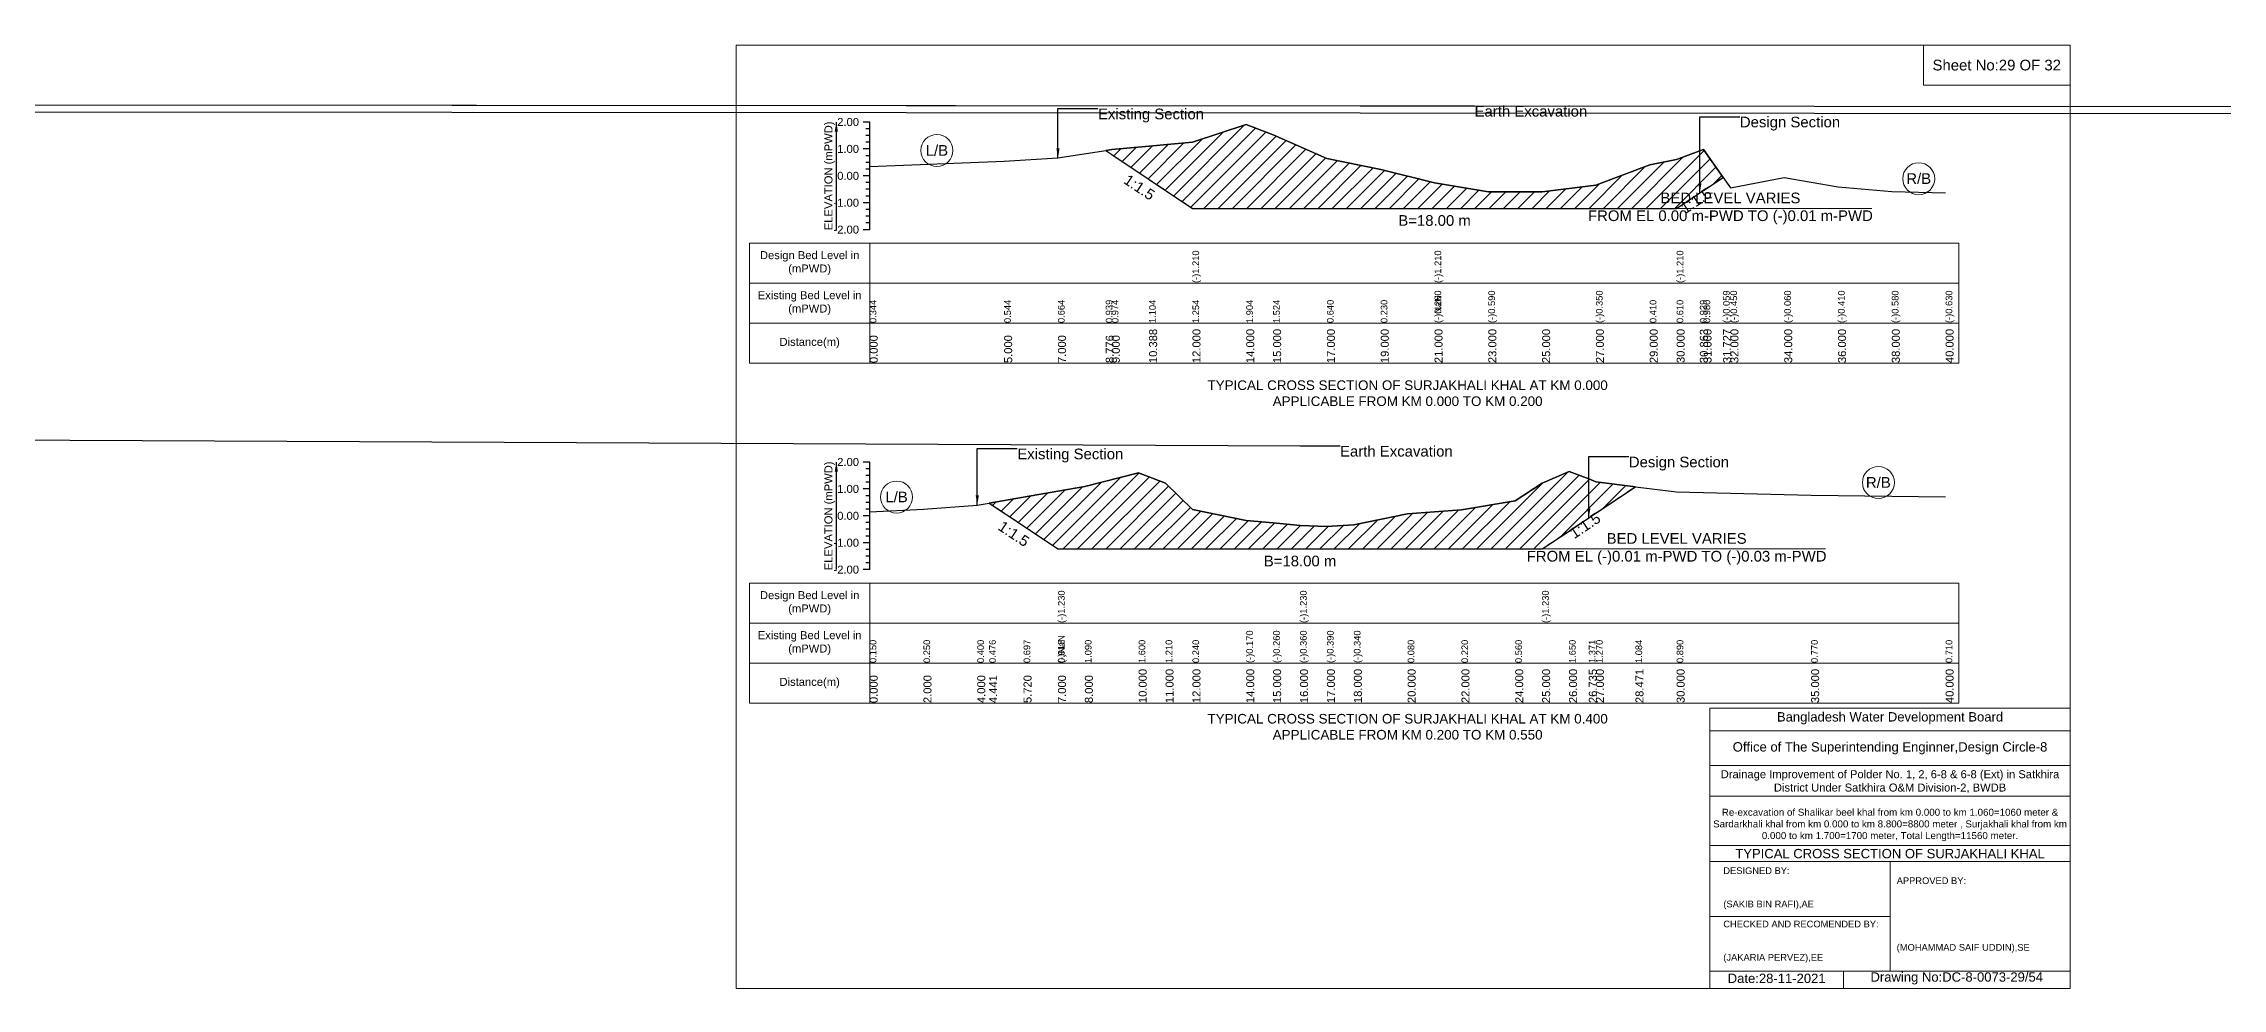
# Model space of a CAD drawing. Header units: inches. Extents: x 0 to 416000, y -4242 to 7.
# Drawn here: x 376884 to 386685, y -4242 to 7 of the extents above; entities that cross this region are included whole.
import ezdxf

# ---------------------------------------------------------------- set-up
doc = ezdxf.new("R2010")
doc.units = ezdxf.units.IN
doc.header["$LTSCALE"] = 7
doc.header["$MEASUREMENT"] = 0
doc.linetypes.add('DASHED', pattern=[0.75, 0.5, -0.25])
for name, color, linetype, lineweight in [('Cross section Data Border', 7, 'Continuous', 9), ('Cross Section Labels', 7, 'Continuous', 9), ('Design_Bed_Level for Xsection', 7, 'DASHED', 25), ('Existing_Bed_Level for Xsection', 7, 'Continuous', 25), ('Long Section Labels', 7, 'Continuous', 9)]:
    doc.layers.add(name, color=color, linetype=linetype, lineweight=lineweight)
doc.styles.get("Standard").update_dxf_attribs({"font": 'arial.ttf'})
doc.dimstyles.get("Standard").update_dxf_attribs({"dimtxt": 0.18, "dimasz": 0.18, "dimexe": 0.18, "dimexo": 0.0625, "dimgap": 0.09, "dimtad": 0, "dimtih": 1, "dimtoh": 1, "dimdec": 4, "dimzin": 0, "dimdsep": 46, "dimtxsty": 'Standard', "dimcen": 0.09, "dimadec": 0, "dimazin": 0, "dimtfac": 1, "dimtdec": 4, "dimtofl": 0, "dimtmove": 0, "dimatfit": 3, "dimfxl": 1, "dimtolj": 1, "dimtzin": 0, "dimarcsym": 0})

msp = doc.modelspace()

# ---------------------------------------------------------------- hatches: boundary and pattern name
at = {"layer": 'Existing_Bed_Level for Xsection'}
h = msp.add_hatch(dxfattribs=at)
h.set_pattern_fill('ANSI31', color=256, scale=363, style=0)
h.paths.add_polyline_path([(381661.9, -474.1), (381689, -492.2), (381857, -604.1), (382052, -734.2), (382294, -734.2), (382415, -734.2), (382657, -734.2), (382899, -734.2), (383141, -734.2), (383383, -734.2), (383625, -734.2), (383867, -734.2), (384109, -734.2), (384230, -734.2), (384334.5, -664.5), (384351, -653.5), (384438.9, -594.9), (384351, -469.2), (384334.5, -475.3), (384230, -514), (384109, -538.2), (383867, -630.1), (383625, -659.2), (383383, -659.2), (383141, -619.2), (382899, -559.9), (382657, -510.3), (382415, -403.4), (382294, -357.4), (382052, -436), (381857, -454.2), (381689, -469.9)])
h = msp.add_hatch(dxfattribs=at)
h.set_pattern_fill('ANSI31', color=256, scale=363, style=0)
h.paths.add_polyline_path([(381137.4, -2059.2), (381292.2, -2162.4), (381447, -2265.6), (381568, -2265.6), (381810, -2265.6), (381931, -2265.6), (382052, -2265.6), (382294, -2265.6), (382415, -2265.6), (382536, -2265.6), (382657, -2265.6), (382778, -2265.6), (383020, -2265.6), (383262, -2265.6), (383504, -2265.6), (383625, -2265.6), (383746, -2185), (383835, -2125.7), (383867, -2104.3), (384044.9, -1985.7), (383867, -1963.1), (383835, -1951), (383746, -1917.2), (383625, -1970.4), (383504, -2049.1), (383262, -2090.2), (383020, -2107.1), (382778, -2157.9), (382657, -2164), (382536, -2160.4), (382415, -2148.3), (382294, -2137.4), (382052, -2087.8), (381931, -1970.4), (381810, -1923.2), (381568, -1984.9), (381447, -2005.8), (381292.2, -2032.5)])

# ---------------------------------------------------------------- linework, layer by layer
at = {"layer": 'Cross section Data Border'}
for points in [[(380000, 0), (386000, 0), (386000, -4242), (380000, -4242)], [(385340, 0), (386000, 0), (386000, -180), (385340, -180)], [(380060, -889.8), (385500, -889.8), (385500, -1429.8), (380060, -1429.8)], [(380060, -2418.8), (385500, -2418.8), (385500, -2958.8), (380060, -2958.8)]]:
    msp.add_lwpolyline(points, close=True, dxfattribs=at)
for points in [[(380600, -889.8), (380600, -1429.8)], [(380060, -1069.8), (385500, -1069.8)], [(380060, -1249.8), (385500, -1249.8)], [(380600, -2418.8), (380600, -2958.8)], [(380060, -2598.8), (385500, -2598.8)], [(380060, -2778.8), (385500, -2778.8)], [(384380, -4242), (384380, -2982), (386000, -2982)], [(384380, -3084), (386000, -3084)], [(384380, -3240), (386000, -3240)], [(384380, -3378), (386000, -3378)], [(384380, -3600), (386000, -3600)], [(384380, -3672), (386000, -3672)], [(385190, -3672), (385190, -4164)], [(384380, -3918), (385190, -3918)], [(384380, -4164), (386000, -4164)], [(384980, -4164), (384980, -4242)]]:
    msp.add_lwpolyline(points, dxfattribs=at)
at = {"layer": 'Cross Section Labels'}
for points in [[(383835.7, -734.2), (385108.3, -734.2)], [(383560.2, -2265.6), (384899.8, -2265.6)]]:
    msp.add_lwpolyline(points, dxfattribs=at)
for centre in [(380902.5, -473.5), (385319, -600.5), (380721, -2032.1), (385137.5, -1966.8)]:
    msp.add_circle(centre, 72, dxfattribs=at)
at = {"layer": 'Design_Bed_Level for Xsection'}
for points in [[(381661.9, -474.1), (381857, -604.1), (382052, -734.2), (383141, -734.2), (384230, -734.2), (384334.5, -664.5), (384438.9, -594.9)], [(381137.4, -2059.2), (381292.2, -2162.4), (381447, -2265.6), (382536, -2265.6), (383625, -2265.6), (383835, -2125.7), (384044.9, -1985.7)]]:
    msp.add_lwpolyline(points, dxfattribs=at)
at = {"layer": 'Existing_Bed_Level for Xsection'}
for points in [[(380600, -345.8), (380570, -345.8)], [(380600, -376), (380582, -376)], [(380600, -829.8), (380600, -708.8), (380600, -587.8), (380600, -466.8), (380600, -345.8)], [(380600, -546.1), (381205, -521.9), (381447, -507.4), (381661.9, -474.1), (381689, -469.9), (381857, -454.2), (382052, -436), (382052, -436), (382294, -357.4), (382415, -403.4), (382657, -510.3), (382899, -559.9), (383141, -619.2), (383141, -619.2), (383383, -659.2), (383625, -659.2), (383867, -630.1), (384109, -538.2), (384230, -514), (384230, -514), (384334.5, -475.3), (384351, -469.2), (384438.9, -594.9), (384472, -642.2), (384714, -595), (384956, -637.4), (385198, -658), (385440, -664)], [(380600, -466.8), (380570, -466.8)], [(380600, -406.3), (380582, -406.3)], [(380600, -436.5), (380582, -436.5)], [(380600, -587.8), (380570, -587.8)], [(380600, -497), (380582, -497)], [(380600, -527.3), (380582, -527.3)], [(380600, -557.5), (380582, -557.5)], [(380600, -618), (380582, -618)], [(380600, -648.3), (380582, -648.3)], [(380600, -678.5), (380582, -678.5)], [(380600, -708.8), (380570, -708.8)], [(380600, -739), (380582, -739)], [(380600, -769.3), (380582, -769.3)], [(380600, -829.8), (380570, -829.8)], [(380600, -799.5), (380582, -799.5)], [(380600, -1874.8), (380570, -1874.8)], [(380600, -1905.1), (380582, -1905.1)], [(380600, -1935.3), (380582, -1935.3)], [(380600, -2358.8), (380600, -2237.8), (380600, -2116.8), (380600, -1995.8), (380600, -1874.8)], [(380600, -2098.7), (380842, -2086.6), (381084, -2068.4), (381137.4, -2059.2), (381292.2, -2032.5), (381447, -2005.8), (381447, -2005.8), (381568, -1984.9), (381810, -1923.2), (381931, -1970.4), (382052, -2087.8), (382294, -2137.4), (382415, -2148.3), (382536, -2160.4), (382536, -2160.4), (382657, -2164), (382778, -2157.9), (383020, -2107.1), (383262, -2090.2), (383504, -2049.1), (383625, -1970.4), (383625, -1970.4), (383746, -1917.2), (383835, -1951), (383867, -1963.1), (384044.9, -1985.7), (384230, -2009.1), (384835, -2023.6), (385440, -2030.9)], [(380600, -1995.8), (380570, -1995.8)], [(380600, -1965.6), (380582, -1965.6)], [(380600, -2026.1), (380582, -2026.1)], [(380600, -2056.3), (380582, -2056.3)], [(380600, -2116.8), (380570, -2116.8)], [(380600, -2086.6), (380582, -2086.6)], [(380600, -2147.1), (380582, -2147.1)], [(380600, -2237.8), (380570, -2237.8)], [(380600, -2177.3), (380582, -2177.3)], [(380600, -2207.6), (380582, -2207.6)], [(380600, -2268.1), (380582, -2268.1)], [(380600, -2298.3), (380582, -2298.3)], [(380600, -2328.6), (380582, -2328.6)], [(380600, -2358.8), (380570, -2358.8)]]:
    msp.add_lwpolyline(points, dxfattribs=at)
for points in [[(381661.9, -474.1), (381661.9, -474.1), (381689, -492.2), (381857, -604.1), (382052, -734.2), (382052, -734.2), (382294, -734.2), (382415, -734.2), (382657, -734.2), (382899, -734.2), (383141, -734.2), (383141, -734.2), (383383, -734.2), (383625, -734.2), (383867, -734.2), (384109, -734.2), (384230, -734.2), (384230, -734.2), (384334.5, -664.5), (384351, -653.5), (384438.9, -594.9), (384351, -469.2), (384334.5, -475.3), (384230, -514), (384230, -514), (384109, -538.2), (383867, -630.1), (383625, -659.2), (383383, -659.2), (383141, -619.2), (383141, -619.2), (382899, -559.9), (382657, -510.3), (382415, -403.4), (382294, -357.4), (382052, -436), (382052, -436), (381857, -454.2), (381689, -469.9), (381661.9, -474.1)], [(381137.4, -2059.2), (381292.2, -2162.4), (381447, -2265.6), (381447, -2265.6), (381568, -2265.6), (381810, -2265.6), (381931, -2265.6), (382052, -2265.6), (382294, -2265.6), (382415, -2265.6), (382536, -2265.6), (382536, -2265.6), (382657, -2265.6), (382778, -2265.6), (383020, -2265.6), (383262, -2265.6), (383504, -2265.6), (383625, -2265.6), (383625, -2265.6), (383746, -2185), (383835, -2125.7), (383867, -2104.3), (384044.9, -1985.7), (384044.9, -1985.7), (384044.9, -1985.7), (383867, -1963.1), (383835, -1951), (383746, -1917.2), (383625, -1970.4), (383625, -1970.4), (383504, -2049.1), (383262, -2090.2), (383020, -2107.1), (382778, -2157.9), (382657, -2164), (382536, -2160.4), (382536, -2160.4), (382415, -2148.3), (382294, -2137.4), (382052, -2087.8), (381931, -1970.4), (381810, -1923.2), (381568, -1984.9), (381447, -2005.8), (381447, -2005.8), (381292.2, -2032.5)]]:
    msp.add_lwpolyline(points, close=True, dxfattribs=at)

# ---------------------------------------------------------------- texts
at = {"layer": 'Cross section Data Border', "attachment_point": 5}
for s, insert, char_height in [('Sheet No:29 OF 32', (385670, -90), 48), ('Bangladesh Water Development Board', (385190, -3027), 42), ('Office of The Superintending Enginner,Design Circle-8', (385190, -3162), 42)]:
    msp.add_mtext(s, dxfattribs=dict(at, insert=insert, char_height=char_height))
at = {"layer": 'Cross section Data Border'}
for s, insert, char_height, width, attachment_point in [('Design Bed Level in (mPWD)', (380330, -979.8), 36, 480, 5), ('Existing Bed Level in (mPWD)', (380330, -1159.8), 36, 480, 5), ('Distance(m)', (380330, -1339.8), 36, 480, 5), ('Design Bed Level in (mPWD)', (380330, -2508.8), 36, 480, 5), ('Existing Bed Level in (mPWD)', (380330, -2688.8), 36, 480, 5), ('Distance(m)', (380330, -2868.8), 36, 480, 5), ('Drainage Improvement of Polder No. 1, 2, 6-8 & 6-8 (Ext) in Satkhira District Under Satkhira O&M Division-2, BWDB', (385190, -3312), 36, 1680, 5), ('Re-excavation of Shalikar beel khal from km 0.000 to km 1.060=1060 meter & Sardarkhali khal from km 0.000 to km 8.800=8800 meter , Surjakhali khal from km 0.000 to km 1.700=1700 meter, Total Length=11560 meter.', (385190, -3507), 31.4683, 1620, 5), ('TYPICAL CROSS SECTION OF SURJAKHALI KHAL', (385190, -3636), 42, 1680, 5), ('DESIGNED BY:^J^J^J(SAKIB BIN RAFI),AE', (384440, -3792), 30, 840, 4), ('APPROVED BY:^J^J^J^J^J^J(MOHAMMAD SAIF UDDIN),SE', (385220, -3912), 30, 840, 4), ('CHECKED AND RECOMENDED BY:^J^J^J(JAKARIA PERVEZ),EE', (384440, -4032), 30, 840, 4), ('Date:28-11-2021', (384680, -4197), 42, 840, 5), ('Drawing No:DC-8-0073-29/54', (385490, -4197), 42, 1320, 5)]:
    msp.add_mtext(s, dxfattribs=dict(at, insert=insert, char_height=char_height, width=width, attachment_point=attachment_point))
at = {"layer": 'Cross Section Labels'}
for s, insert, char_height, attachment_point in [('Existing Section', (381627, -285.3), 48, 1), ('Earth Excavation', (383321, -273.2), 48, 1), ('Design Section', (384514.5, -321.6), 48, 1), ('L/B', (380902.5, -473.5), 48, 5), ('R/B', (385319, -600.5), 48, 5), ('BED LEVEL VARIES ^JFROM EL 0.00 m-PWD TO (-)0.01 m-PWD', (384472, -734.2), 48, 5), ('B=18.00 m', (383141, -764.4), 48, 2), ('TYPICAL CROSS SECTION OF SURJAKHALI KHAL AT KM 0.000^JAPPLICABLE FROM KM 0.000 TO KM 0.200', (383020, -1565.5), 43.2, 5), ('Existing Section', (381264, -1814.3), 48, 1), ('Earth Excavation', (382716, -1802.2), 48, 1), ('Design Section', (384015, -1850.6), 48, 1), ('R/B', (385137.5, -1966.8), 48, 5), ('L/B', (380721, -2032.1), 48, 5), ('BED LEVEL VARIES ^JFROM EL (-)0.01 m-PWD TO (-)0.03 m-PWD', (384230, -2265.6), 48, 5), ('B=18.00 m', (382536, -2295.9), 48, 2), ('TYPICAL CROSS SECTION OF SURJAKHALI KHAL AT KM 0.400^JAPPLICABLE FROM KM 0.200 TO KM 0.550', (383020, -3065.5), 43.2, 5)]:
    msp.add_mtext(s, dxfattribs=dict(at, insert=insert, char_height=char_height, attachment_point=attachment_point))
at = {"layer": 'Cross Section Labels', "char_height": 48, "attachment_point": 2}
for insert, rotation in [((381826.7, -619.3), 326.30993), ((384304.2, -679.7), 33.69007), ((381261.9, -2177.5), 326.30993), ((383804.7, -2140.8), 33.69007)]:
    msp.add_mtext('1:1.5', dxfattribs=dict(at, insert=insert, rotation=rotation))
at = {"layer": 'Existing_Bed_Level for Xsection', "char_height": 36, "attachment_point": 5, "rotation": 90}
for insert in [(380420, -587.8), (380420, -2116.8)]:
    msp.add_mtext('ELEVATION (mPWD)', dxfattribs=dict(at, insert=insert))
at = {"layer": 'Existing_Bed_Level for Xsection', "char_height": 36, "attachment_point": 6}
for s, insert in [('2.00', (380552, -345.8)), ('1.00', (380552, -466.8)), ('0.00', (380552, -587.8)), ('-1.00', (380552, -708.8)), ('-2.00', (380552, -829.8)), ('2.00', (380552, -1874.8)), ('1.00', (380552, -1995.8)), ('0.00', (380552, -2116.8)), ('-1.00', (380552, -2237.8)), ('-2.00', (380552, -2358.8))]:
    msp.add_mtext(s, dxfattribs=dict(at, insert=insert))
at = {"layer": 'Long Section Labels', "attachment_point": 1, "rotation": 90}
for s, insert, char_height in [('(-)1.210', (382052, -1069.8), 30), ('(-)1.210', (383141, -1069.8), 30), ('(-)1.210', (384230, -1069.8), 30), ('0.344', (380600, -1249.8), 30), ('0.544', (381205, -1249.8), 30), ('0.664', (381447, -1249.8), 30), ('0.939', (381661.9, -1249.8), 30), ('0.974', (381689, -1249.8), 30), ('1.104', (381857, -1249.8), 30), ('1.254', (382052, -1249.8), 30), ('1.254', (382052, -1249.8), 30), ('1.254', (382052, -1249.8), 30), ('1.904', (382294, -1249.8), 30), ('1.524', (382415, -1249.8), 30), ('0.640', (382657, -1249.8), 30), ('0.230', (382899, -1249.8), 30), ('(-)0.260', (383141, -1249.8), 30), ('(-)0.260', (383141, -1249.8), 30), ('(-)NaN', (383141, -1249.8), 30), ('(-)0.590', (383383, -1249.8), 30), ('(-)0.590', (383383, -1249.8), 30), ('(-)0.350', (383867, -1249.8), 30), ('0.410', (384109, -1249.8), 30), ('0.610', (384230, -1249.8), 30), ('0.610', (384230, -1249.8), 30), ('0.610', (384230, -1249.8), 30), ('0.929', (384334.5, -1249.8), 30), ('0.980', (384351, -1249.8), 30), ('(-)0.059', (384438.9, -1249.8), 30), ('(-)0.450', (384472, -1249.8), 30), ('(-)0.060', (384714, -1249.8), 30), ('(-)0.410', (384956, -1249.8), 30), ('(-)0.580', (385198, -1249.8), 30), ('(-)0.630', (385440, -1249.8), 30), ('0.000', (380600, -1429.8), 36), ('5.000', (381205, -1429.8), 36), ('7.000', (381447, -1429.8), 36), ('8.776', (381661.9, -1429.8), 36), ('9.000', (381689, -1429.8), 36), ('10.388', (381857, -1429.8), 36), ('12.000', (382052, -1429.8), 36), ('12.000', (382052, -1429.8), 36), ('12.000', (382052, -1429.8), 36), ('14.000', (382294, -1429.8), 36), ('15.000', (382415, -1429.8), 36), ('17.000', (382657, -1429.8), 36), ('19.000', (382899, -1429.8), 36), ('21.000', (383141, -1429.8), 36), ('21.000', (383141, -1429.8), 36), ('21.000', (383141, -1429.8), 36), ('23.000', (383383, -1429.8), 36), ('25.000', (383625, -1429.8), 36), ('27.000', (383867, -1429.8), 36), ('29.000', (384109, -1429.8), 36), ('30.000', (384230, -1429.8), 36), ('30.000', (384230, -1429.8), 36), ('30.000', (384230, -1429.8), 36), ('30.863', (384334.5, -1429.8), 36), ('31.000', (384351, -1429.8), 36), ('31.727', (384438.9, -1429.8), 36), ('32.000', (384472, -1429.8), 36), ('34.000', (384714, -1429.8), 36), ('36.000', (384956, -1429.8), 36), ('38.000', (385198, -1429.8), 36), ('40.000', (385440, -1429.8), 36), ('(-)1.230', (381447, -2598.8), 30), ('(-)1.230', (382536, -2598.8), 30), ('(-)1.230', (383625, -2598.8), 30), ('(-)0.170', (382294, -2778.8), 30), ('(-)0.260', (382415, -2778.8), 30), ('(-)0.360', (382536, -2778.8), 30), ('(-)0.360', (382536, -2778.8), 30), ('(-)0.390', (382657, -2778.8), 30), ('(-)0.340', (382778, -2778.8), 30), ('0.150', (380600, -2778.8), 30), ('0.250', (380842, -2778.8), 30), ('0.400', (381084, -2778.8), 30), ('0.476', (381137.4, -2778.8), 30), ('0.697', (381292.2, -2778.8), 30), ('(-)NaN', (381447, -2778.8), 30), ('(-)NaN', (381447, -2778.8), 30), ('(-)NaN', (381447, -2778.8), 30), ('0.918', (381447, -2778.8), 30), ('0.918', (381447, -2778.8), 30), ('1.090', (381568, -2778.8), 30), ('1.600', (381810, -2778.8), 30), ('1.210', (381931, -2778.8), 30), ('1.210', (381931, -2778.8), 30), ('1.210', (381931, -2778.8), 30), ('0.240', (382052, -2778.8), 30), ('0.080', (383020, -2778.8), 30), ('0.220', (383262, -2778.8), 30), ('0.560', (383504, -2778.8), 30), ('1.650', (383746, -2778.8), 30), ('1.371', (383835, -2778.8), 30), ('1.270', (383867, -2778.8), 30), ('1.084', (384044.9, -2778.8), 30), ('0.890', (384230, -2778.8), 30), ('0.770', (384835, -2778.8), 30), ('0.710', (385440, -2778.8), 30), ('0.000', (380600, -2958.8), 36), ('2.000', (380842, -2958.8), 36), ('4.000', (381084, -2958.8), 36), ('4.441', (381137.4, -2958.8), 36), ('5.720', (381292.2, -2958.8), 36), ('7.000', (381447, -2958.8), 36), ('7.000', (381447, -2958.8), 36), ('7.000', (381447, -2958.8), 36), ('8.000', (381568, -2958.8), 36), ('10.000', (381810, -2958.8), 36), ('11.000', (381931, -2958.8), 36), ('12.000', (382052, -2958.8), 36), ('14.000', (382294, -2958.8), 36), ('15.000', (382415, -2958.8), 36), ('16.000', (382536, -2958.8), 36), ('16.000', (382536, -2958.8), 36), ('16.000', (382536, -2958.8), 36), ('17.000', (382657, -2958.8), 36), ('18.000', (382778, -2958.8), 36), ('20.000', (383020, -2958.8), 36), ('22.000', (383262, -2958.8), 36), ('24.000', (383504, -2958.8), 36), ('25.000', (383625, -2958.8), 36), ('25.000', (383625, -2958.8), 36), ('25.000', (383625, -2958.8), 36), ('26.000', (383746, -2958.8), 36), ('26.735', (383835, -2958.8), 36), ('27.000', (383867, -2958.8), 36), ('28.471', (384044.9, -2958.8), 36), ('30.000', (384230, -2958.8), 36), ('35.000', (384835, -2958.8), 36), ('40.000', (385440, -2958.8), 36)]:
    msp.add_mtext(s, dxfattribs=dict(at, insert=insert, char_height=char_height))

# ---------------------------------------------------------------- leaders
at = {"layer": 'Cross Section Labels', "annotation_type": 0, "has_hookline": 1, "hookline_direction": 0}
for points, text_width in [([(0, 0), (383141, -273.2), (383320.9, -273.2)], 497), ([(0, 0), (392544, -311.8), (392723.9, -311.8)], 497), ([(0, 0), (402652, -286.9), (402831.9, -286.9)], 497), ([(0, 0), (382536, -1802.2), (382715.9, -1802.2)], 497), ([(381447, -507.4), (381447, -285.3), (381626.9, -285.3)], 467.2), ([(384334.5, -664.5), (384334.5, -321.6), (384514.4, -321.6)], 441.2), ([(381084, -2068.4), (381084, -1814.3), (381263.9, -1814.3)], 467.2), ([(383835, -2125.7), (383835, -1850.6), (384014.9, -1850.6)], 441.2)]:
    msp.add_leader(points, dimstyle='Standard', override={"dimasz": 43.2}, dxfattribs=dict(at, text_width=text_width))
at = {"layer": 'Existing_Bed_Level for Xsection'}
for points in [[(380450, -345.8), (380450, -829.8)], [(380450, -1874.8), (380450, -2358.8)]]:
    msp.add_leader(points, dimstyle='Standard', override={"dimasz": 43.2}, dxfattribs=at)

doc.saveas('drawing.dxf')
